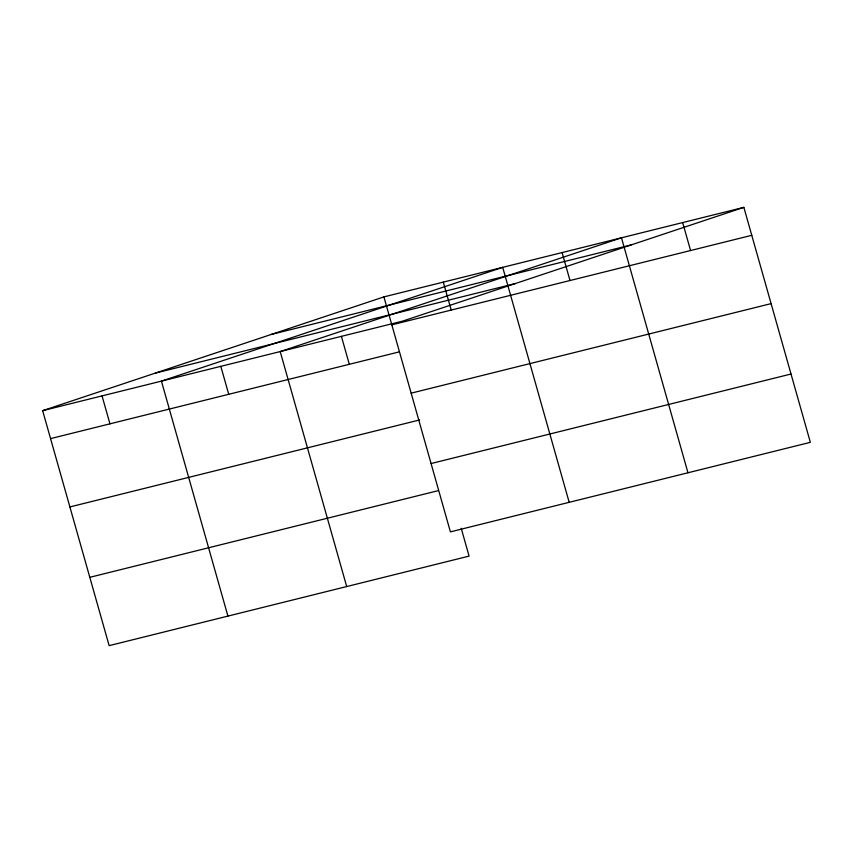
<?xml version="1.0" encoding="UTF-8"?>
<svg xmlns="http://www.w3.org/2000/svg" width="853" height="853" viewBox="0 0 853 853"><rect width="100%" height="100%" fill="white"/><g stroke="black" fill="none" stroke-linecap="round" stroke-linejoin="round"><path stroke-width="1.28" d="M461.206 528.274L469.086 556.113L109.141 645.646L42.65 410.666L383.914 296.887L743.859 207.354L810.35 442.334L450.405 531.867L383.914 296.887M743.859 207.354L402.595 321.133L42.65 410.666M271.297 334.44L631.241 244.907M155.267 373.124L515.212 283.591M391.826 324.844L751.77 235.311M50.562 438.613L399.023 351.937M411.157 393.158L771.101 303.625M69.893 506.938L419.633 419.943M431.074 463.542L791.019 374.019M89.81 577.321L438.282 490.646M682.667 222.58L690.578 250.526M687.966 472.775L621.474 237.795L280.21 351.575L346.702 586.555M562.084 252.573L569.996 280.52M569.186 502.321L502.694 267.341L161.43 381.12L227.922 616.101M443.304 282.119L451.216 310.065M341.403 336.359L349.314 364.306M220.82 366.353L228.732 394.299M102.04 395.888L109.952 423.845"/></g></svg>
